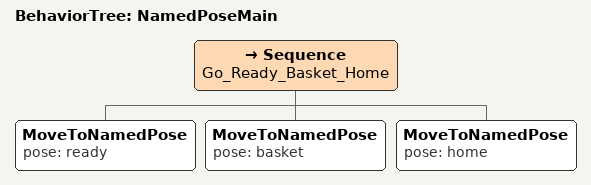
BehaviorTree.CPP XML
<!-- behavior_trees/berryNamedPoseTest1.xml -->
<root main_tree_to_execute="NamedPoseMain">
  <BehaviorTree ID="NamedPoseMain">
    <Sequence name="Go_Ready_Basket_Home">
      <!-- 동일한 노드 타입에 pose 인풋 포트만 다르게 넘김 -->
      <MoveToNamedPose pose="ready"/>
      <MoveToNamedPose pose="basket"/>
      <MoveToNamedPose pose="home"/>
    </Sequence>
  </BehaviorTree>
</root>
